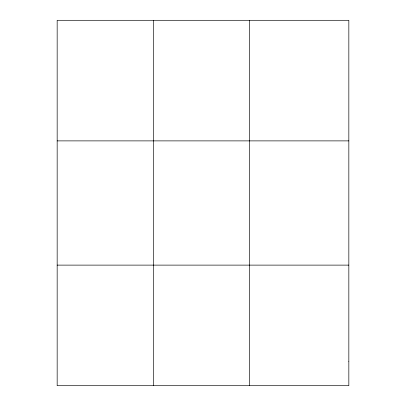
<?xml version="1.0" encoding="UTF-8"?>
<svg xmlns="http://www.w3.org/2000/svg" width="406" height="406" viewBox="0 0 406 406"><rect width="100%" height="100%" fill="white"/><g stroke="black" fill="none" stroke-linecap="round" stroke-linejoin="round"><path stroke-width="0.61" d="M153.417 20.3L153.417 385.7M249.67 20.3L249.67 385.7M57.165 140.882L348.835 140.882M57.165 265.118L348.835 265.118M348.835 361.584L348.835 385.7L57.165 385.7L57.165 20.3L348.835 20.3L348.835 361.584"/></g></svg>
